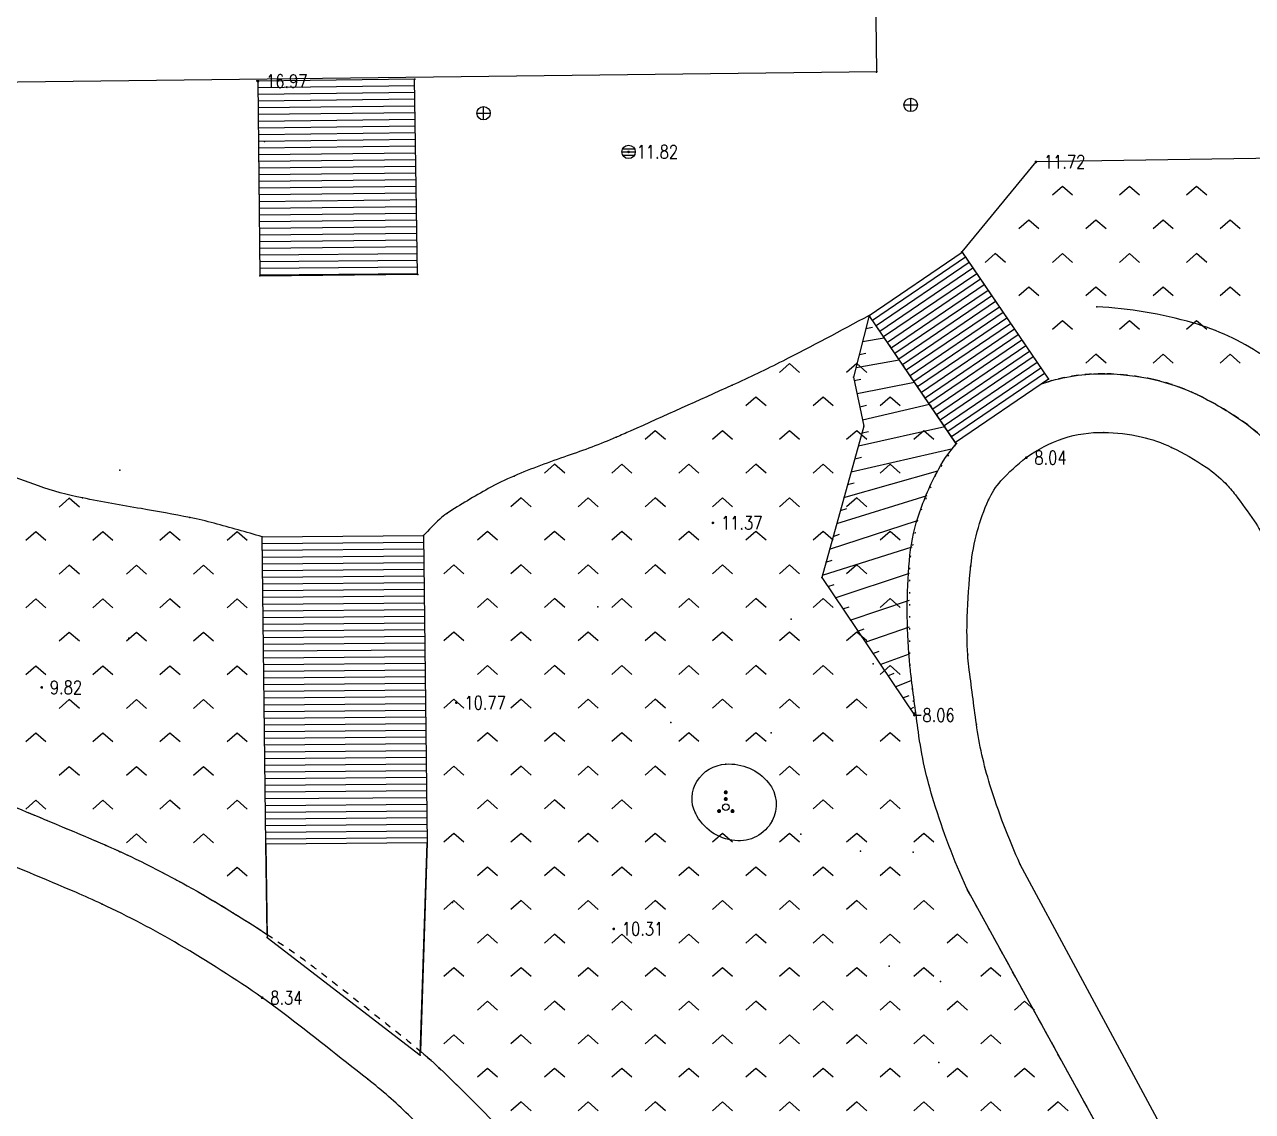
# Model space of a CAD drawing. Extents: x 940 to 2162, y 608 to 1562.
# Drawn here: x 1316.5 to 1408, y 1008.5 to 1089.5 of the extents above; entities that cross this region are included whole.
import ezdxf
from ezdxf.enums import TextEntityAlignment as Align

# ---------------------------------------------------------------- set-up
doc = ezdxf.new("R2010")
doc.units = 0
doc.header["$LTSCALE"] = 0.5
doc.header["$PDSIZE"] = 0.2
doc.linetypes.add('X4', pattern=[1.6, 0, -1.6])
doc.linetypes.add('X6', pattern=[2, 1, -1])
doc.layers.get('0').update_dxf_attribs({"linetype": 'CONTINUOUS'})
doc.layers.add('ASSIST', color=7, linetype='CONTINUOUS', plot=False)
for name, color, linetype in [('COMPONENT', 4, 'CONTINUOUS'), ('DLSS', 4, 'CONTINUOUS'), ('DMTZ', 3, 'CONTINUOUS'), ('GCD', 1, 'CONTINUOUS'), ('JMD', 6, 'CONTINUOUS'), ('SXSS', 5, 'CONTINUOUS'), ('ZBTZ', 3, 'CONTINUOUS'), ('ZDH', 1, 'CONTINUOUS')]:
    doc.layers.add(name, color=color, linetype=linetype)
doc.styles.add('HZ', font='rs.shx', dxfattribs={"width": 0.8, "bigfont": 'hztxt.shx'})
doc.linetypes.add('10411', pattern='A,2,[150,AAA.SHX,S=1,R=0,X=0,Y=1],2,[151,AAA.SHX,S=1,R=0,X=0,Y=3],1e-11', length=4)
doc.linetypes.add('1161', pattern='A,0,[149,AAA.SHX,S=0.15,R=0,X=0,Y=0],-1.6', length=1.6)

# ---------------------------------------------------------------- blocks, each defined once
blk = doc.blocks.new('gcbj0103')
for p, q in [((-1, 0), (1, 0)), ((-0.9, 0.43), (0.9, 0.43)), ((-0.88, -0.47), (0.88, -0.47))]:
    blk.add_line(p, q)
blk.add_circle((0, 0), 1)
blk = doc.blocks.new('gcbj0102')
for p, q in [((-1, 0), (1, 0)), ((0, -1), (0, 1))]:
    blk.add_line(p, q)
blk.add_circle((0, 0), 1)
blk = doc.blocks.new('gc160')
at = {"const_width": 0.3}
for points in [[(-0.15, 2.2, 1), (0.15, 2.2, 1)], [(-0.15, 1.2, 1), (0.15, 1.2, 1)], [(-1.15, -0.6, 1), (-0.85, -0.6, 1)], [(0.85, -0.6, 1), (1.15, -0.6, 1)]]:
    blk.add_lwpolyline(points, format="xyb", close=True, dxfattribs=at)
blk.add_circle((0, 0), 0.5)
blk = doc.blocks.new('gc211')
for p, q in [((0, 0), (-1.5, -1.32)), ((1.5, -1.32), (0, 0))]:
    blk.add_line(p, q)
blk = doc.blocks.new('GC200')
at = {"linetype": 'Continuous', "const_width": 0.2, "flags": 128}
blk.add_lwpolyline([(-0.1, 0, 1), (0.1, 0, 1)], format="xyb", close=True, dxfattribs=at)

msp = doc.modelspace()

# ---------------------------------------------------------------- linework, layer by layer
at = {"layer": 'ASSIST', "linetype": 'Continuous', "flags": 128}
for points in [[(1345.762, 1070.9), (1345.557, 1085.436), (1333.89, 1085.286), (1334.025, 1070.791)], [(1386.334, 1072.547), (1392.766, 1063.09), (1385.837, 1058.378), (1379.405, 1067.835)], [(1334.476, 1028.45), (1334.191, 1051.344), (1346.223, 1051.441), (1346.483, 1028.547)]]:
    msp.add_lwpolyline(points, close=True, dxfattribs=at)
at = {"layer": 'ASSIST', "linetype": 'X4', "flags": 128}
msp.add_lwpolyline([(1379.405, 1067.835), (1385.912, 1058.297), (1384.444, 1056.124), (1383.046, 1052.771), (1382.411, 1049.57), (1382.411, 1042.189), (1382.785, 1038.064)], dxfattribs=at)
at = {"layer": 'DLSS', "linetype": 'Continuous', "const_width": 0.1, "flags": 128}
msp.add_lwpolyline([(1379.405, 1067.835), (1385.905, 1058.278)], dxfattribs=at)
at = {"layer": 'DLSS', "linetype": 'X6'}
msp.add_lwpolyline([(1392.264, 1062.748, -0.004067), (1392.47, 1062.818, -0.083362), (1396.981, 1063.493, -0.050227), (1400.618, 1063.062, -0.05831), (1403.845, 1061.939, -0.034364), (1406.938, 1060.168, -0.054458), (1409.101, 1058.355, -0.02781), (1410.787, 1056.389, -0.041185), (1411.943, 1054.588, -0.023263), (1412.805, 1052.767, -0.013701), (1413.874, 1049.996, -0.046415), (1415.713, 1042.732, 0.044909), (1417.199, 1036.79, 0.012986), (1418.331, 1033.788, 0.014901), (1419.437, 1031.288, 0.031639), (1421.285, 1027.98, 0.039353), (1422.987, 1025.749, 0.022147), (1423.647, 1025.074, 0.004029), (1428.975, 1020.169, 0.019627), (1431.817, 1017.791, 0.012827), (1436.633, 1014.265, 0.012827)], format="xyb", dxfattribs=at)
at = {"layer": 'DLSS', "linetype": 'X6', "flags": 128}
msp.add_lwpolyline([(1307.335, 1034.118, -0.008647), (1312.263, 1032.565, -0.016915), (1314.932, 1031.572, -0.002751), (1321.915, 1028.654, -0.009621), (1324.023, 1027.712, -0.022405), (1330.1, 1024.513, -0.019846), (1336.556, 1020.384, -0.012212), (1338.24, 1019.148, -0.002864), (1344.621, 1014.162, -0.024552), (1347.945, 1011.258, -0.014324), (1352.918, 1006.18, -0.014324)], format="xyb", dxfattribs=at)
msp.add_lwpolyline([(1399.507, 1001.873), (1386.684, 1025.152)], dxfattribs=at)
at = {"layer": 'DMTZ', "linetype": 'Continuous'}
for p, q in [((1379.419, 1067.844), (1379.405, 1067.835)), ((1379.174, 1066.874), (1379.667, 1066.958)), ((1378.93, 1065.905), (1380.532, 1066.182)), ((1378.685, 1064.935), (1379.177, 1065.021)), ((1378.44, 1063.965), (1381.66, 1064.53)), ((1378.306, 1062.994), (1378.798, 1063.083)), ((1378.514, 1062.016), (1382.787, 1062.878)), ((1378.722, 1061.038), (1379.21, 1061.145)), ((1378.93, 1060.059), (1383.914, 1061.226)), ((1378.615, 1058.126), (1385.041, 1059.574)), ((1378.884, 1059.089), (1379.371, 1059.203)), ((1378.077, 1056.2), (1385.658, 1057.921)), ((1378.346, 1057.163), (1378.835, 1057.27)), ((1377.54, 1054.273), (1384.538, 1056.263)), ((1377.809, 1055.236), (1378.293, 1055.36)), ((1377.002, 1052.347), (1383.739, 1054.433)), ((1377.271, 1053.31), (1377.75, 1053.453)), ((1376.464, 1050.421), (1383.007, 1052.576)), ((1376.733, 1051.384), (1377.209, 1051.537)), ((1375.927, 1048.494), (1382.618, 1050.614)), ((1376.196, 1049.457), (1376.671, 1049.611)), ((1376.891, 1046.811), (1382.411, 1048.634)), ((1376.332, 1047.64), (1376.808, 1047.796)), ((1378.009, 1045.152), (1382.411, 1046.634)), ((1377.45, 1045.981), (1377.924, 1046.14)), ((1379.126, 1043.494), (1382.411, 1044.634)), ((1378.568, 1044.323), (1379.041, 1044.484)), ((1379.685, 1042.664), (1380.156, 1042.832)), ((1380.244, 1041.835), (1382.411, 1042.634)), ((1380.803, 1041.006), (1381.27, 1041.183)), ((1381.362, 1040.176), (1382.551, 1040.641)), ((1381.92, 1039.347), (1382.383, 1039.538)), ((1382.479, 1038.518), (1382.732, 1038.649)), ((1382.785, 1038.064), (1383.285, 1038.064))]:
    msp.add_line(p, q, dxfattribs=at)
at = {"layer": 'DMTZ', "linetype": '10411', "flags": 128}
msp.add_lwpolyline([(1429.417, 1073.404, 0.065683), (1426.613, 1066.463, 0.074538), (1425.928, 1059.893, 0.151111), (1428.891, 1051.644, -0.216805), (1430.242, 1045.539, -0.097281), (1428.522, 1041.507, -0.20836), (1426.733, 1040.378, -0.137639), (1423.792, 1040.737, -0.209758), (1422.417, 1042.178, -0.000156), (1421.345, 1045.131, 0.000104), (1419.734, 1049.568, 0.000033), (1417.512, 1055.683, 0.00008), (1416.599, 1058.195, 0.130714), (1415.463, 1059.825, 0.030022), (1408.645, 1064.922, 0.075206), (1403.535, 1067.277, 0.058051), (1396.361, 1068.477)], format="xyb", dxfattribs=at)
at = {"layer": 'DMTZ', "linetype": 'Continuous', "flags": 128}
msp.add_lwpolyline([(1379.419, 1067.844), (1378.255, 1063.232), (1379.027, 1059.602), (1375.877, 1048.316), (1382.785, 1038.064)], dxfattribs=at)
at = {"layer": 'JMD', "linetype": 'Continuous'}
for p, q in [((1345.557, 1085.436), (1333.89, 1085.286)), ((1333.89, 1085.286), (1334.025, 1070.791)), ((1345.564, 1084.936), (1333.895, 1084.787)), ((1345.762, 1070.9), (1345.557, 1085.436)), ((1345.571, 1084.436), (1333.899, 1084.289)), ((1345.578, 1083.936), (1333.904, 1083.79)), ((1345.585, 1083.436), (1333.909, 1083.292)), ((1345.592, 1082.936), (1333.913, 1082.793)), ((1345.599, 1082.436), (1333.918, 1082.295)), ((1345.606, 1081.936), (1333.923, 1081.796)), ((1345.613, 1081.436), (1333.927, 1081.298)), ((1345.62, 1080.936), (1333.932, 1080.799)), ((1345.628, 1080.436), (1333.936, 1080.301)), ((1345.635, 1079.937), (1333.941, 1079.802)), ((1345.642, 1079.437), (1333.946, 1079.304)), ((1345.649, 1078.937), (1333.95, 1078.805)), ((1345.656, 1078.437), (1333.955, 1078.306)), ((1345.663, 1077.937), (1333.96, 1077.808)), ((1345.67, 1077.437), (1333.964, 1077.309)), ((1345.677, 1076.937), (1333.969, 1076.811)), ((1345.684, 1076.437), (1333.974, 1076.312)), ((1345.691, 1075.937), (1333.978, 1075.814)), ((1345.698, 1075.437), (1333.983, 1075.315)), ((1345.705, 1074.937), (1333.988, 1074.817)), ((1345.712, 1074.437), (1333.992, 1074.318)), ((1345.719, 1073.937), (1333.997, 1073.82)), ((1345.726, 1073.437), (1334.001, 1073.321)), ((1345.733, 1072.937), (1334.006, 1072.822)), ((1345.74, 1072.437), (1334.011, 1072.324)), ((1345.747, 1071.937), (1334.015, 1071.825)), ((1386.58, 1072.186), (1379.651, 1067.473)), ((1386.334, 1072.547), (1392.766, 1063.09)), ((1345.754, 1071.437), (1334.02, 1071.327)), ((1386.861, 1071.772), (1379.932, 1067.06)), ((1387.142, 1071.359), (1380.213, 1066.646)), ((1345.761, 1070.937), (1334.025, 1070.828)), ((1387.423, 1070.945), (1380.495, 1066.233)), ((1387.705, 1070.532), (1380.776, 1065.819)), ((1387.986, 1070.118), (1381.057, 1065.406)), ((1388.267, 1069.705), (1381.338, 1064.993)), ((1388.548, 1069.292), (1381.619, 1064.579)), ((1388.829, 1068.878), (1381.901, 1064.166)), ((1389.111, 1068.465), (1382.182, 1063.752)), ((1385.837, 1058.378), (1379.405, 1067.835)), ((1389.392, 1068.051), (1382.463, 1063.339)), ((1389.673, 1067.638), (1382.744, 1062.925)), ((1389.954, 1067.224), (1383.025, 1062.512)), ((1390.235, 1066.811), (1383.307, 1062.099)), ((1390.516, 1066.398), (1383.588, 1061.685)), ((1390.798, 1065.984), (1383.869, 1061.272)), ((1391.079, 1065.571), (1384.15, 1060.858)), ((1391.36, 1065.157), (1384.431, 1060.445)), ((1391.641, 1064.744), (1384.713, 1060.031)), ((1391.922, 1064.33), (1384.994, 1059.618)), ((1392.204, 1063.917), (1385.275, 1059.204)), ((1392.485, 1063.503), (1385.556, 1058.791)), ((1392.766, 1063.09), (1385.837, 1058.378)), ((1334.191, 1051.344), (1346.223, 1051.441)), ((1334.476, 1028.45), (1334.191, 1051.344)), ((1334.197, 1050.844), (1346.229, 1050.941)), ((1346.223, 1051.441), (1346.483, 1028.547)), ((1334.203, 1050.344), (1346.234, 1050.441)), ((1334.21, 1049.844), (1346.24, 1049.941)), ((1334.216, 1049.344), (1346.246, 1049.441)), ((1334.222, 1048.844), (1346.251, 1048.941)), ((1334.228, 1048.344), (1346.257, 1048.441)), ((1334.235, 1047.844), (1346.263, 1047.941)), ((1334.241, 1047.344), (1346.268, 1047.441)), ((1334.247, 1046.844), (1346.274, 1046.941)), ((1334.253, 1046.344), (1346.28, 1046.441)), ((1334.259, 1045.844), (1346.285, 1045.941)), ((1334.266, 1045.344), (1346.291, 1045.441)), ((1334.272, 1044.845), (1346.297, 1044.942)), ((1334.278, 1044.345), (1346.302, 1044.442)), ((1334.284, 1043.845), (1346.308, 1043.942)), ((1334.291, 1043.345), (1346.314, 1043.442)), ((1334.297, 1042.845), (1346.32, 1042.942)), ((1334.303, 1042.345), (1346.325, 1042.442)), ((1334.309, 1041.845), (1346.331, 1041.942)), ((1334.315, 1041.345), (1346.337, 1041.442)), ((1334.322, 1040.845), (1346.342, 1040.942)), ((1334.328, 1040.345), (1346.348, 1040.442)), ((1334.334, 1039.845), (1346.354, 1039.942)), ((1334.34, 1039.345), (1346.359, 1039.442)), ((1334.347, 1038.845), (1346.365, 1038.942)), ((1334.353, 1038.345), (1346.371, 1038.442)), ((1334.359, 1037.845), (1346.376, 1037.942)), ((1334.365, 1037.345), (1346.382, 1037.442)), ((1334.371, 1036.845), (1346.388, 1036.942)), ((1334.378, 1036.345), (1346.393, 1036.442)), ((1334.384, 1035.845), (1346.399, 1035.942)), ((1334.39, 1035.345), (1346.405, 1035.442)), ((1334.396, 1034.845), (1346.41, 1034.942)), ((1334.403, 1034.345), (1346.416, 1034.442)), ((1334.409, 1033.845), (1346.422, 1033.942)), ((1334.415, 1033.345), (1346.427, 1033.442)), ((1334.421, 1032.845), (1346.433, 1032.942)), ((1334.428, 1032.345), (1346.439, 1032.442)), ((1334.434, 1031.846), (1346.444, 1031.943)), ((1334.44, 1031.346), (1346.45, 1031.443)), ((1334.446, 1030.846), (1346.456, 1030.943)), ((1334.452, 1030.346), (1346.461, 1030.443)), ((1334.459, 1029.846), (1346.467, 1029.943)), ((1334.465, 1029.346), (1346.473, 1029.443)), ((1334.471, 1028.846), (1346.479, 1028.943))]:
    msp.add_line(p, q, dxfattribs=at)
at = {"layer": 'JMD', "linetype": 'Continuous', "flags": 128}
for points in [[(1298.439, 1165.505), (1299.459, 1085.039), (1379.986, 1086.001), (1378.968, 1166.442)], [(1334.476, 1028.45), (1334.582, 1021.51), (1345.976, 1012.75), (1346.483, 1028.547)]]:
    msp.add_lwpolyline(points, close=True, dxfattribs=at)
at = {"layer": 'SXSS', "linetype": 'Continuous', "flags": 128}
for points in [[(1390.663, 1026.943, -0.030203), (1388.411, 1032.879, -0.041422), (1387.403, 1037.401, -0.003099), (1386.842, 1041.68, -0.01513), (1386.759, 1042.56, -0.024658), (1386.719, 1045.359, -0.017933), (1386.991, 1049.197, -0.038986), (1387.467, 1051.746, -0.040532), (1388.307, 1054.094, -0.0762), (1389.226, 1055.507, -0.049798), (1391.12, 1057.245, -0.082168), (1393.876, 1058.676, -0.083362), (1396.904, 1059.13, -0.050227), (1399.672, 1058.802, -0.05831), (1401.942, 1058.012, -0.034364), (1404.515, 1056.539, -0.054458), (1405.951, 1055.335, -0.02781), (1406.693, 1054.469, -0.013309), (1408.09, 1052.54, -0.051157), (1408.943, 1050.97, -0.035595), (1409.761, 1048.538)], [(1349.902, 1003.391, 0.014324), (1345.094, 1008.301, 0.024552), (1342.073, 1010.94, 0.002864), (1335.729, 1015.897, 0.012212), (1334.207, 1017.014, 0.019846), (1328.026, 1020.967, 0.022405), (1322.274, 1023.995, 0.009621), (1320.311, 1024.873, 0.002751), (1313.369, 1027.773, 0.016915), (1310.961, 1028.67, 0.008647), (1306.168, 1030.18)]]:
    msp.add_lwpolyline(points, format="xyb", dxfattribs=at)
at = {"layer": 'SXSS', "linetype": 'Continuous', "elevation": 10.489, "flags": 128}
msp.add_lwpolyline([(1403.101, 1003.853), (1390.663, 1026.943)], dxfattribs=at)
at = {"layer": 'ZBTZ', "linetype": 'Continuous', "flags": 128}
for points in [[(1440.989, 1080.024), (1391.833, 1079.277), (1386.309, 1072.583), (1392.766, 1063.09), (1392.264, 1062.748, -0.004067), (1392.47, 1062.818, -0.083362), (1396.981, 1063.493, -0.050227), (1400.618, 1063.062, -0.05831), (1403.845, 1061.939, -0.034364), (1406.938, 1060.168, -0.054458), (1409.101, 1058.355, -0.02781), (1410.787, 1056.389, -0.041185), (1411.943, 1054.588, -0.023263), (1412.805, 1052.767, -0.013701), (1413.874, 1049.996, -0.046415), (1415.713, 1042.732, 0.044909), (1417.199, 1036.79, 0.007947), (1417.873, 1034.946), (1435.223, 1035.153), (1435.582, 1039.215), (1438.208, 1038.894)], [(1334.191, 1051.344, 0.008115), (1330.624, 1052.359, 0.016248), (1328.819, 1052.779, 0.006842), (1325.195, 1053.447, -0.005667), (1320.817, 1054.244, -0.037001), (1317.538, 1055.135, -0.021131), (1312.022, 1057.348), (1307.794, 1034.615), (1307.446, 1034.672), (1307.335, 1034.118, -0.008647), (1312.263, 1032.565, -0.016915), (1314.932, 1031.572, -0.002751), (1321.915, 1028.654, -0.009621), (1324.023, 1027.712, -0.022405), (1330.1, 1024.513, -0.013658), (1334.579, 1021.726), (1334.476, 1028.45)]]:
    msp.add_lwpolyline(points, format="xyb", close=True, dxfattribs=at)
msp.add_lwpolyline([(1399.507, 1001.873), (1386.684, 1025.152, -0.030203), (1384.23, 1031.619, -0.042062), (1383.078, 1036.818, -0.00246), (1382.538, 1040.98, -0.009778), (1382.411, 1042.189, -0.021273), (1382.253, 1045.887, -0.021384), (1382.411, 1049.57, -0.055218), (1383.046, 1052.771, -0.044443), (1384.444, 1056.124, -0.054864), (1385.901, 1058.284), (1379.405, 1067.835, -0.006945), (1372.975, 1064.441, -0.012118), (1369.218, 1062.637, -0.000579), (1361.624, 1059.226, -0.004212), (1360.575, 1058.767, -0.019754), (1356.913, 1057.369, 0.018381), (1352.974, 1055.878, 0.027165), (1351.047, 1054.94, 0.016149), (1347.956, 1053.089, 0.047132), (1347.423, 1052.67, 0.018542), (1346.223, 1051.441), (1346.483, 1028.547), (1345.985, 1013.039, -0.014722), (1347.945, 1011.258, -0.014324), (1352.918, 1006.18, -0.018806)], format="xyb", dxfattribs=at)
at = {"layer": 'ZBTZ', "linetype": '1161', "flags": 128}
msp.add_lwpolyline([(1368.73, 1034.422, -0.242631), (1371.914, 1033.033, -0.303359), (1372.184, 1030.181, -0.303359), (1369.417, 1028.716, -0.258361), (1366.469, 1030.766, -0.258361), (1366.583, 1033.133, -0.242631)], format="xyb", close=True, dxfattribs=at)
at = {"layer": 'ZDH', "linetype": 'Continuous'}
for p in [(1379.97, 1085.961, 12.128), (1379.97, 1085.961, 12.128), (1379.97, 1085.961, 12.128), (1379.986, 1086.001, 12.143), (1379.986, 1086.001, 12.143), (1379.998, 1085.996, 12.134), (1379.998, 1085.996, 12.134), (1333.802, 1085.308, 16.953), (1333.802, 1085.308, 16.953), (1333.89, 1085.286, 16.965), (1333.89, 1085.286, 16.965), (1345.557, 1085.436, 16.966), (1345.557, 1085.436, 16.966), (1345.576, 1085.434, 16.957), (1345.576, 1085.434, 16.957), (1382.509, 1083.516, 11.968), (1382.509, 1083.516, 11.968), (1350.694, 1082.898, 11.938), (1350.694, 1082.898, 11.938), (1334.378, 1080.782, 11.761), (1334.378, 1080.782, 11.761), (1361.495, 1080.021, 11.817), (1361.495, 1080.021, 11.817), (1391.833, 1079.277, 11.722), (1391.833, 1079.277, 11.722), (1386.289, 1072.539, 11.713), (1386.289, 1072.539, 11.713), (1386.311, 1072.585, 11.711), (1386.311, 1072.585, 11.711), (1386.334, 1072.547, 11.71), (1386.334, 1072.547, 11.71), (1334.019, 1070.792, 11.697), (1334.019, 1070.792, 11.697), (1334.025, 1070.791, 11.704), (1334.025, 1070.791, 11.704), (1345.762, 1070.9, 11.721), (1345.762, 1070.9, 11.721), (1345.8, 1070.898, 11.707), (1345.8, 1070.898, 11.707), (1396.361, 1068.477, 11.255), (1396.361, 1068.477, 11.255), (1396.361, 1068.477, 11.255), (1378.255, 1063.232, 11.576), (1378.255, 1063.232, 11.576), (1392.764, 1063.105, 8.118), (1392.764, 1063.105, 8.118), (1392.766, 1063.09, 8.113), (1392.766, 1063.09, 8.113), (1369.218, 1062.637, 11.666), (1369.218, 1062.637, 11.666), (1379.027, 1059.602, 11.556), (1379.027, 1059.602, 11.556), (1396.904, 1059.13, 8.072), (1396.904, 1059.13, 8.072), (1360.575, 1058.767, 11.679), (1360.575, 1058.767, 11.679), (1385.905, 1058.278, 8.118), (1385.905, 1058.278, 8.118), (1385.912, 1058.297, 8.127), (1385.912, 1058.297, 8.127), (1401.942, 1058.012, 8.06), (1401.942, 1058.012, 8.06), (1391.12, 1057.245, 8.041), (1391.12, 1057.245, 8.041), (1323.588, 1056.304, 11.727), (1323.588, 1056.304, 11.727), (1352.974, 1055.878, 11.651), (1352.974, 1055.878, 11.651), (1405.951, 1055.335, 8.084), (1405.951, 1055.335, 8.084), (1320.817, 1054.244, 11.702), (1320.817, 1054.244, 11.702), (1388.307, 1054.094, 8.059), (1388.307, 1054.094, 8.059), (1328.819, 1052.779, 11.688), (1328.819, 1052.779, 11.688), (1347.956, 1053.089, 11.615), (1347.956, 1053.089, 11.615), (1367.777, 1052.389, 11.37), (1367.777, 1052.389, 11.37), (1334.191, 1051.344, 11.493), (1334.191, 1051.344, 11.493), (1346.223, 1051.441, 11.523), (1346.223, 1051.441, 11.523), (1386.956, 1049.12, 8.058), (1386.956, 1049.12, 8.058), (1386.991, 1049.197, 8.066), (1386.991, 1049.197, 8.066), (1375.877, 1048.316, 10.723), (1375.877, 1048.316, 10.723), (1359.194, 1046.132, 11.04), (1359.194, 1046.132, 11.04), (1373.602, 1045.216, 10.083), (1373.602, 1045.216, 10.083), (1324.258, 1043.81, 10.475), (1324.258, 1043.81, 10.475), (1379.723, 1041.89, 9.05), (1379.723, 1041.89, 9.05), (1386.759, 1042.56, 8.045), (1386.759, 1042.56, 8.045), (1317.785, 1040.13, 9.815), (1317.785, 1040.13, 9.815), (1348.667, 1038.991, 10.77), (1348.667, 1038.991, 10.77), (1364.653, 1037.519, 10.537), (1364.653, 1037.519, 10.537), (1382.785, 1038.064, 8.055), (1382.785, 1038.064, 8.055), (1387.403, 1037.401, 8.042), (1387.403, 1037.401, 8.042), (1372.121, 1036.746, 9.928), (1372.121, 1036.746, 9.928), (1368.73, 1034.422, 10.212), (1368.73, 1034.422, 10.212), (1366.469, 1030.766, 10.435), (1366.469, 1030.766, 10.435), (1372.184, 1030.181, 10.09), (1372.184, 1030.181, 10.09), (1374.315, 1029.21, 9.9), (1374.315, 1029.21, 9.9), (1334.476, 1028.45, 8.938), (1334.476, 1028.45, 8.938), (1346.483, 1028.547, 8.958), (1346.483, 1028.547, 8.958), (1378.766, 1027.94, 9.373), (1378.766, 1027.94, 9.373), (1382.699, 1027.857, 8.794), (1382.699, 1027.857, 8.794), (1390.663, 1026.943, 8.059), (1390.663, 1026.943, 8.059), (1322.274, 1023.995, 8.558), (1322.274, 1023.995, 8.558), (1348.382, 1024.118, 9.872), (1348.382, 1024.118, 9.872), (1360.392, 1022.145, 10.305), (1360.392, 1022.145, 10.305), (1334.582, 1021.51, 8.595), (1334.582, 1021.51, 8.595), (1380.906, 1019.363, 9.876), (1380.906, 1019.363, 9.876), (1384.72, 1018.221, 9.023), (1384.72, 1018.221, 9.023), (1334.207, 1017.014, 8.441), (1334.207, 1017.014, 8.441), (1345.976, 1012.75, 8.517), (1345.976, 1012.75, 8.517), (1384.599, 1012.184, 9.444), (1384.599, 1012.184, 9.444), (1342.073, 1010.94, 8.511), (1342.073, 1010.94, 8.511)]:
    msp.add_point(p, dxfattribs=at)

# ---------------------------------------------------------------- block references
at = {"layer": 'COMPONENT', "linetype": 'Continuous', "xscale": 0.5, "yscale": 0.5}
for name, p in [('gcbj0102', (1382.509, 1083.516, 9.436)), ('gcbj0102', (1350.694, 1082.898, 9.436)), ('gcbj0103', (1361.495, 1080.021, 9.424))]:
    msp.add_blockref(name, p, dxfattribs=at)
at = {"layer": 'GCD', "linetype": 'Continuous'}
ref = msp.add_blockref('GC200', (1333.89, 1085.286, 16.965), dxfattribs=dict(at, xscale=0.5, yscale=0.5, zscale=0.5))
ref.add_attrib('height', '16.97', dxfattribs={"linetype": 'Continuous', "height": 1, "style": 'HZ', "width": 0.8}).set_placement((1334.49, 1085.286, 16.965), align=Align.MIDDLE_LEFT)
ref = msp.add_blockref('GC200', (1361.495, 1080.021, 11.817), dxfattribs=dict(at, xscale=0.5, yscale=0.5, zscale=0.5))
ref.add_attrib('height', '11.82', dxfattribs={"linetype": 'Continuous', "height": 1, "style": 'HZ', "width": 0.8}).set_placement((1362.095, 1080.021, 11.817), align=Align.MIDDLE_LEFT)
ref = msp.add_blockref('GC200', (1391.833, 1079.277, 11.722), dxfattribs=dict(at, xscale=0.5, yscale=0.5, zscale=0.5))
ref.add_attrib('height', '11.72', dxfattribs={"linetype": 'Continuous', "height": 1, "style": 'HZ', "width": 0.8}).set_placement((1392.433, 1079.277, 11.722), align=Align.MIDDLE_LEFT)
ref = msp.add_blockref('GC200', (1391.12, 1057.245, 8.041), dxfattribs=dict(at, xscale=0.5, yscale=0.5, zscale=0.5))
ref.add_attrib('height', '8.04', dxfattribs={"linetype": 'Continuous', "height": 1, "style": 'HZ', "width": 0.8}).set_placement((1391.72, 1057.245, 8.041), align=Align.MIDDLE_LEFT)
ref = msp.add_blockref('GC200', (1367.777, 1052.389, 11.37), dxfattribs=dict(at, xscale=0.5, yscale=0.5, zscale=0.5))
ref.add_attrib('height', '11.37', dxfattribs={"linetype": 'Continuous', "height": 1, "style": 'HZ', "width": 0.8}).set_placement((1368.377, 1052.389, 11.37), align=Align.MIDDLE_LEFT)
ref = msp.add_blockref('GC200', (1317.785, 1040.13, 9.815), dxfattribs=dict(at, xscale=0.5, yscale=0.5, zscale=0.5))
ref.add_attrib('height', '9.82', dxfattribs={"linetype": 'Continuous', "height": 1, "style": 'HZ', "width": 0.8}).set_placement((1318.385, 1040.13, 9.815), align=Align.MIDDLE_LEFT)
ref = msp.add_blockref('GC200', (1348.667, 1038.991, 10.77), dxfattribs=dict(at, xscale=0.5, yscale=0.5, zscale=0.5))
ref.add_attrib('height', '10.77', dxfattribs={"linetype": 'Continuous', "height": 1, "style": 'HZ', "width": 0.8}).set_placement((1349.267, 1038.991, 10.77), align=Align.MIDDLE_LEFT)
ref = msp.add_blockref('GC200', (1382.785, 1038.064, 8.055), dxfattribs=dict(at, xscale=0.5, yscale=0.5, zscale=0.5))
ref.add_attrib('height', '8.06', dxfattribs={"linetype": 'Continuous', "height": 1, "style": 'HZ', "width": 0.8}).set_placement((1383.385, 1038.064, 8.055), align=Align.MIDDLE_LEFT)
ref = msp.add_blockref('GC200', (1360.392, 1022.145, 10.305), dxfattribs=dict(at, xscale=0.5, yscale=0.5, zscale=0.5))
ref.add_attrib('height', '10.31', dxfattribs={"linetype": 'Continuous', "height": 1, "style": 'HZ', "width": 0.8}).set_placement((1360.992, 1022.145, 10.305), align=Align.MIDDLE_LEFT)
ref = msp.add_blockref('GC200', (1334.207, 1017.014, 8.341), dxfattribs=dict(at, xscale=0.5, yscale=0.5, zscale=0.5))
ref.add_attrib('height', '8.34', dxfattribs={"linetype": 'Continuous', "height": 1, "style": 'HZ', "width": 0.8}).set_placement((1334.807, 1017.014, 8.341), align=Align.MIDDLE_LEFT)
at = {"layer": 'ZBTZ', "linetype": 'Continuous', "xscale": 0.5, "yscale": 0.5}
for name, p in [('gc211', (1393.809, 1077.446)), ('gc211', (1398.809, 1077.446)), ('gc211', (1403.809, 1077.446)), ('gc211', (1391.309, 1074.946)), ('gc211', (1396.309, 1074.946)), ('gc211', (1401.309, 1074.946)), ('gc211', (1406.309, 1074.946)), ('gc211', (1388.809, 1072.446)), ('gc211', (1393.809, 1072.446)), ('gc211', (1398.809, 1072.446)), ('gc211', (1403.809, 1072.446)), ('gc211', (1391.309, 1069.946)), ('gc211', (1396.309, 1069.946)), ('gc211', (1401.309, 1069.946)), ('gc211', (1406.309, 1069.946)), ('gc211', (1393.809, 1067.446)), ('gc211', (1398.809, 1067.446)), ('gc211', (1403.809, 1067.446)), ('gc211', (1396.309, 1064.946)), ('gc211', (1401.309, 1064.946)), ('gc211', (1406.309, 1064.946)), ('gc211', (1373.485, 1064.253)), ('gc211', (1378.485, 1064.253)), ('gc211', (1370.985, 1061.753)), ('gc211', (1375.985, 1061.753)), ('gc211', (1380.985, 1061.753)), ('gc211', (1363.485, 1059.253)), ('gc211', (1368.485, 1059.253)), ('gc211', (1373.485, 1059.253)), ('gc211', (1378.485, 1059.253)), ('gc211', (1383.485, 1059.253)), ('gc211', (1355.985, 1056.753)), ('gc211', (1360.985, 1056.753)), ('gc211', (1365.985, 1056.753)), ('gc211', (1370.985, 1056.753)), ('gc211', (1375.985, 1056.753)), ('gc211', (1380.985, 1056.753)), ('gc211', (1319.835, 1054.226)), ('gc211', (1353.485, 1054.253)), ('gc211', (1358.485, 1054.253)), ('gc211', (1363.485, 1054.253)), ('gc211', (1368.485, 1054.253)), ('gc211', (1373.485, 1054.253)), ('gc211', (1378.485, 1054.253)), ('gc211', (1317.335, 1051.726)), ('gc211', (1322.335, 1051.726)), ('gc211', (1327.335, 1051.726)), ('gc211', (1332.335, 1051.726)), ('gc211', (1350.985, 1051.753)), ('gc211', (1355.985, 1051.753)), ('gc211', (1360.985, 1051.753)), ('gc211', (1365.985, 1051.753)), ('gc211', (1370.985, 1051.753)), ('gc211', (1375.985, 1051.753)), ('gc211', (1380.985, 1051.753)), ('gc211', (1319.835, 1049.226)), ('gc211', (1324.835, 1049.226)), ('gc211', (1329.835, 1049.226)), ('gc211', (1348.485, 1049.253)), ('gc211', (1353.485, 1049.253)), ('gc211', (1358.485, 1049.253)), ('gc211', (1363.485, 1049.253)), ('gc211', (1368.485, 1049.253)), ('gc211', (1373.485, 1049.253)), ('gc211', (1378.485, 1049.253)), ('gc211', (1317.335, 1046.726)), ('gc211', (1322.335, 1046.726)), ('gc211', (1327.335, 1046.726)), ('gc211', (1332.335, 1046.726)), ('gc211', (1350.985, 1046.753)), ('gc211', (1355.985, 1046.753)), ('gc211', (1360.985, 1046.753)), ('gc211', (1365.985, 1046.753)), ('gc211', (1370.985, 1046.753)), ('gc211', (1375.985, 1046.753)), ('gc211', (1380.985, 1046.753)), ('gc211', (1319.835, 1044.226)), ('gc211', (1324.835, 1044.226)), ('gc211', (1329.835, 1044.226)), ('gc211', (1348.485, 1044.253)), ('gc211', (1353.485, 1044.253)), ('gc211', (1358.485, 1044.253)), ('gc211', (1363.485, 1044.253)), ('gc211', (1368.485, 1044.253)), ('gc211', (1373.485, 1044.253)), ('gc211', (1378.485, 1044.253)), ('gc211', (1350.985, 1041.753)), ('gc211', (1355.985, 1041.753)), ('gc211', (1360.985, 1041.753)), ('gc211', (1365.985, 1041.753)), ('gc211', (1370.985, 1041.753)), ('gc211', (1375.985, 1041.753)), ('gc211', (1380.985, 1041.753)), ('gc211', (1317.335, 1041.726)), ('gc211', (1322.335, 1041.726)), ('gc211', (1327.335, 1041.726)), ('gc211', (1332.335, 1041.726)), ('gc211', (1319.835, 1039.226)), ('gc211', (1324.835, 1039.226)), ('gc211', (1329.835, 1039.226)), ('gc211', (1348.485, 1039.253)), ('gc211', (1353.485, 1039.253)), ('gc211', (1358.485, 1039.253)), ('gc211', (1363.485, 1039.253)), ('gc211', (1368.485, 1039.253)), ('gc211', (1373.485, 1039.253)), ('gc211', (1378.485, 1039.253)), ('gc211', (1317.335, 1036.726)), ('gc211', (1322.335, 1036.726)), ('gc211', (1327.335, 1036.726)), ('gc211', (1332.335, 1036.726)), ('gc211', (1350.985, 1036.753)), ('gc211', (1355.985, 1036.753)), ('gc211', (1360.985, 1036.753)), ('gc211', (1365.985, 1036.753)), ('gc211', (1370.985, 1036.753)), ('gc211', (1375.985, 1036.753)), ('gc211', (1380.985, 1036.753)), ('gc211', (1319.835, 1034.226)), ('gc211', (1324.835, 1034.226)), ('gc211', (1329.835, 1034.226)), ('gc211', (1348.485, 1034.253)), ('gc211', (1353.485, 1034.253)), ('gc211', (1358.485, 1034.253)), ('gc211', (1363.485, 1034.253)), ('gc211', (1373.485, 1034.253)), ('gc211', (1378.485, 1034.253)), ('gc211', (1317.335, 1031.726)), ('gc211', (1322.335, 1031.726)), ('gc211', (1327.335, 1031.726)), ('gc211', (1332.335, 1031.726)), ('gc211', (1350.985, 1031.753)), ('gc211', (1355.985, 1031.753)), ('gc211', (1360.985, 1031.753)), ('gc160', (1368.735, 1031.216)), ('gc211', (1375.985, 1031.753)), ('gc211', (1380.985, 1031.753)), ('gc211', (1324.835, 1029.226)), ('gc211', (1329.835, 1029.226)), ('gc211', (1348.485, 1029.253)), ('gc211', (1353.485, 1029.253)), ('gc211', (1358.485, 1029.253)), ('gc211', (1363.485, 1029.253)), ('gc211', (1368.485, 1029.253)), ('gc211', (1373.485, 1029.253)), ('gc211', (1378.485, 1029.253)), ('gc211', (1383.485, 1029.253)), ('gc211', (1332.335, 1026.726)), ('gc211', (1350.985, 1026.753)), ('gc211', (1355.985, 1026.753)), ('gc211', (1360.985, 1026.753)), ('gc211', (1365.985, 1026.753)), ('gc211', (1370.985, 1026.753)), ('gc211', (1375.985, 1026.753)), ('gc211', (1380.985, 1026.753)), ('gc211', (1348.485, 1024.253)), ('gc211', (1353.485, 1024.253)), ('gc211', (1358.485, 1024.253)), ('gc211', (1363.485, 1024.253)), ('gc211', (1368.485, 1024.253)), ('gc211', (1373.485, 1024.253)), ('gc211', (1378.485, 1024.253)), ('gc211', (1383.485, 1024.253)), ('gc211', (1350.985, 1021.753)), ('gc211', (1355.985, 1021.753)), ('gc211', (1360.985, 1021.753)), ('gc211', (1365.985, 1021.753)), ('gc211', (1370.985, 1021.753)), ('gc211', (1375.985, 1021.753)), ('gc211', (1380.985, 1021.753)), ('gc211', (1385.985, 1021.753)), ('gc211', (1348.485, 1019.253)), ('gc211', (1353.485, 1019.253)), ('gc211', (1358.485, 1019.253)), ('gc211', (1363.485, 1019.253)), ('gc211', (1368.485, 1019.253)), ('gc211', (1373.485, 1019.253)), ('gc211', (1378.485, 1019.253)), ('gc211', (1383.485, 1019.253)), ('gc211', (1388.485, 1019.253)), ('gc211', (1350.985, 1016.753)), ('gc211', (1355.985, 1016.753)), ('gc211', (1360.985, 1016.753)), ('gc211', (1365.985, 1016.753)), ('gc211', (1370.985, 1016.753)), ('gc211', (1375.985, 1016.753)), ('gc211', (1380.985, 1016.753)), ('gc211', (1385.985, 1016.753)), ('gc211', (1390.985, 1016.753)), ('gc211', (1348.485, 1014.253)), ('gc211', (1353.485, 1014.253)), ('gc211', (1358.485, 1014.253)), ('gc211', (1363.485, 1014.253)), ('gc211', (1368.485, 1014.253)), ('gc211', (1373.485, 1014.253)), ('gc211', (1378.485, 1014.253)), ('gc211', (1383.485, 1014.253)), ('gc211', (1388.485, 1014.253)), ('gc211', (1350.985, 1011.753)), ('gc211', (1355.985, 1011.753)), ('gc211', (1360.985, 1011.753)), ('gc211', (1365.985, 1011.753)), ('gc211', (1370.985, 1011.753)), ('gc211', (1375.985, 1011.753)), ('gc211', (1380.985, 1011.753)), ('gc211', (1385.985, 1011.753)), ('gc211', (1390.985, 1011.753)), ('gc211', (1353.485, 1009.253)), ('gc211', (1358.485, 1009.253)), ('gc211', (1363.485, 1009.253)), ('gc211', (1368.485, 1009.253)), ('gc211', (1373.485, 1009.253)), ('gc211', (1378.485, 1009.253)), ('gc211', (1383.485, 1009.253)), ('gc211', (1388.485, 1009.253)), ('gc211', (1393.485, 1009.253))]:
    msp.add_blockref(name, p, dxfattribs=at)

doc.saveas('drawing.dxf')
